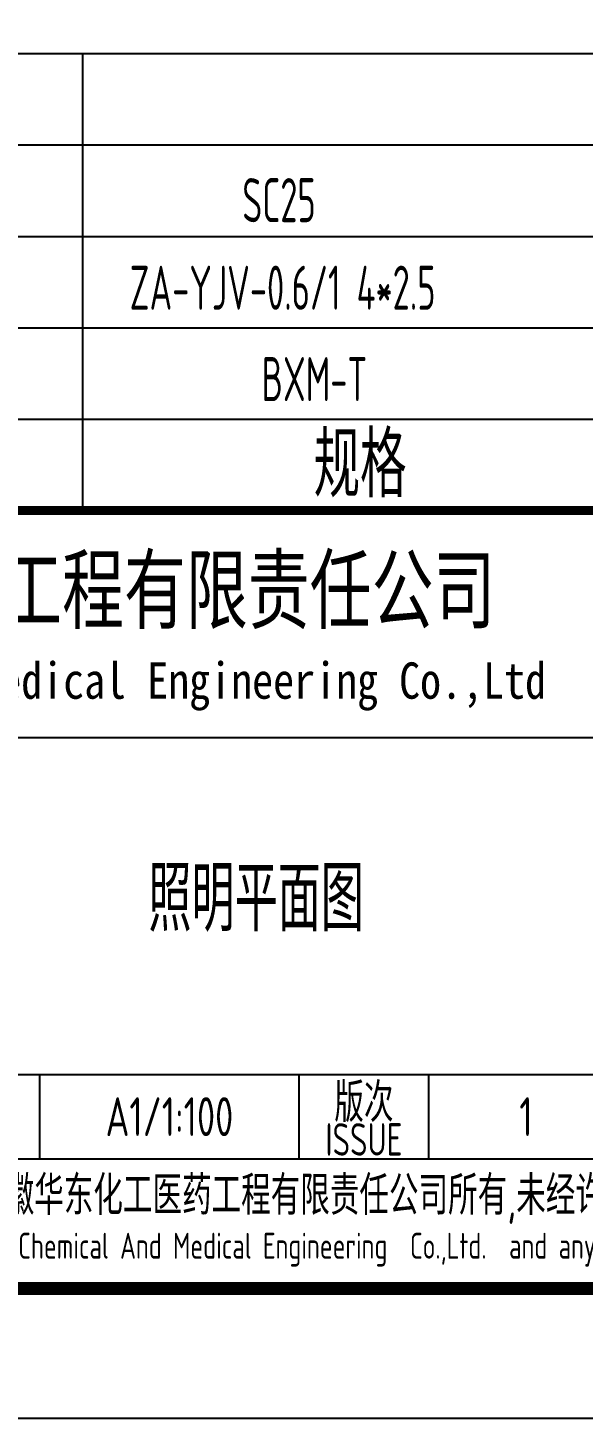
# Model space of a CAD drawing. Extents: x 1234595 to 2088511, y -80443 to 75292.
# Drawn here: x 1871711 to 1875995, y -60601 to -49879 of the extents above; entities that cross this region are included whole.
import ezdxf
from ezdxf.enums import TextEntityAlignment as Align

# ---------------------------------------------------------------- set-up
doc = ezdxf.new("R2010")
doc.units = 0
doc.header["$LTSCALE"] = 1000
doc.header["$MEASUREMENT"] = 0
doc.layers.get('0').update_dxf_attribs({"linetype": 'CONTINUOUS'})
for name, color, linetype in [('PUB_TITLE', 4, 'CONTINUOUS'), ('TEL_TAB', 7, 'CONTINUOUS'), ('电气', 3, 'CONTINUOUS')]:
    doc.layers.add(name, color=color, linetype=linetype)
doc.styles.add('AHD', font='sceie.shx', dxfattribs={"width": 0.7, "bigfont": 'sceic.shx'})
doc.styles.add('ECEC_TQ_S', font='')
doc.styles.add('sceic', font='sceie.shx', dxfattribs={"width": 0.67, "bigfont": 'sceic.shx'})
doc.styles.add('sceie', font='sceie.shx', dxfattribs={"width": 0.7, "bigfont": 'sceic.shx'})
doc.styles.get('ECEC_TQ_S').set_extended_font_data('SimSun')

msp = doc.modelspace()

# ---------------------------------------------------------------- linework, layer by layer
for p, q in [((1865303.7, -55350.6), (1883303.7, -55350.6)), ((1865303.7, -57950.6), (1883303.7, -57950.6)), ((1871803.7, -58600.6), (1871803.7, -57950.6)), ((1873803.7, -58600.6), (1873803.7, -57950.6)), ((1874803.7, -58600.6), (1874803.7, -57950.6)), ((1865303.7, -58600.6), (1883303.7, -58600.6)), ((1865303.7, -59600.6), (1883303.7, -59600.6))]:
    msp.add_line(p, q)
msp.add_lwpolyline([(1883303.7, -53600.6, 70, 70, 0), (1865303.7, -53600.6, 70, 70, 0), (1865303.7, -59600.6, 0, 0, 0)], format="xyseb")
at = {"layer": 'PUB_TITLE', "color": 4}
msp.add_lwpolyline([(1800203.7, -60600.6), (1884303.7, -60600.6), (1884303.7, -1200.6), (1800203.7, -1200.6)], close=True, dxfattribs=at)
at = {"layer": 'PUB_TITLE', "color": 4, "const_width": 100}
msp.add_lwpolyline([(1802703.7, -59600.6), (1883303.7, -59600.6), (1883303.7, -2200.6), (1802703.7, -2200.6)], close=True, dxfattribs=at)
at = {"layer": '电气', "color": 7}
for p, q in [((1865303.7, -50078), (1883303.7, -50078)), ((1872132, -50078), (1872132, -53600.6)), ((1865303.7, -50782.5), (1883303.7, -50782.5)), ((1865303.7, -51487), (1883303.7, -51487)), ((1865303.7, -52191.6), (1883303.7, -52191.6)), ((1865303.7, -52896.1), (1883303.7, -52896.1))]:
    msp.add_line(p, q, dxfattribs=at)

# ---------------------------------------------------------------- texts
for s, height, style, width, p in [('安徽华东化工医药工程有限责任公司', 500, 'ECEC_TQ_S', 0.7, (1871498.6, -54200.6)), ('安徽华东化工医药工程有限责任公司', 500, 'ECEC_TQ_S', 0.7, (1871498.6, -54200.6)), ('Anhui Huadong Chemical & Medical Engineering Co.,Ltd', 280, 'ECEC_TQ_S', 0.85, (1871498.6, -54950.6)), ('Anhui Huadong Chemical & Medical Engineering Co.,Ltd', 280, 'ECEC_TQ_S', 0.85, (1871498.6, -54950.6)), ('照明平面图', 500, 'AHD', 0.7, (1873472.6, -56584.6)), ('版次', 300, 'AHD', 0.8, (1874303.7, -58150.6)), ('版次', 300, 'AHD', 0.8, (1874303.7, -58150.6)), ('ISSUE', 250, 'AHD', 0.8, (1874303.7, -58450.6)), ('ISSUE', 250, 'AHD', 0.8, (1874303.7, -58450.6)), ('本文件专有权属安徽华东化工医药工程有限责任公司所有,未经许可不得复制或转让给第三方', 300, 'AHD', 0.8, (1874303.7, -58900.6)), ('本文件专有权属安徽华东化工医药工程有限责任公司所有,未经许可不得复制或转让给第三方', 300, 'AHD', 0.8, (1874303.7, -58900.6)), ('The proprietary right of this document belongs to Anhui Huadong Chemical And Medical Engineering  Co.,Ltd.  and any replication or transfer to the 3rd. side is forbidden without its permission. ', 200, 'AHD', 0.8, (1874303.7, -59300.6)), ('The proprietary right of this document belongs to Anhui Huadong Chemical And Medical Engineering  Co.,Ltd.  and any replication or transfer to the 3rd. side is forbidden without its permission. ', 200, 'AHD', 0.8, (1874303.7, -59300.6))]:
    msp.add_text(s, height=height, dxfattribs=dict(style=style, width=width)).set_placement(p, align=Align.MIDDLE)
at = {"style": 'AHD', "width": 0.8}
for tag, text, p in [('A1/1:100', '1:100', (1872803.7, -58275.6)), ('1', '0', (1875553.7, -58275.6))]:
    msp.add_attdef(tag, text=text, height=300, dxfattribs=at).set_placement(p, align=Align.MIDDLE)
at = {"layer": 'TEL_TAB', "color": 0, "linetype": 'ByBlock', "style": 'sceic', "width": 0.67}
for s, p in [('SC25', (1873365.9, -51378)), ('ZA-YJV-0.6/1 4*2.5', (1872497, -52053.2)), ('BXM-T', (1873514.2, -52757.7))]:
    msp.add_text(s, height=340, dxfattribs=at).set_placement(p)
at = {"layer": '电气', "color": 7, "style": 'sceie', "width": 0.75}
msp.add_text('规格', height=503.23, dxfattribs=at).set_placement((1873915.5, -53500))

doc.saveas('drawing.dxf')
